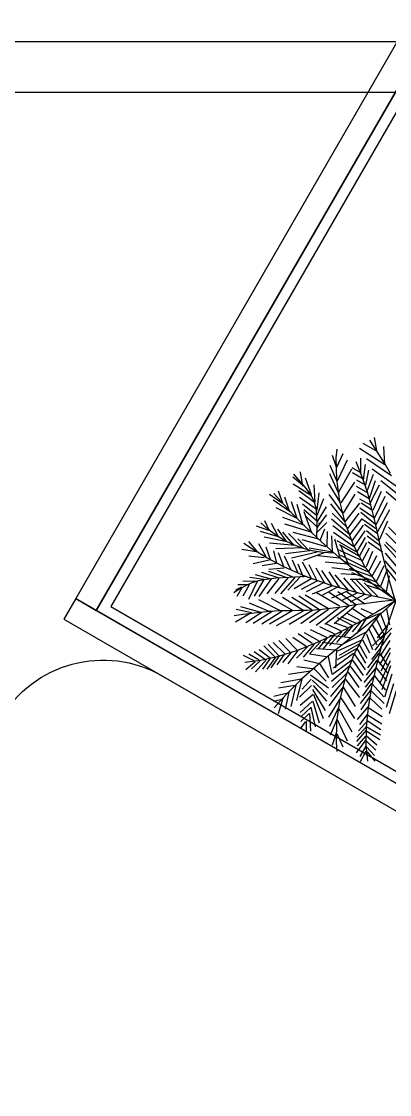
# Model space of a CAD drawing. Header units: millimetres. Extents: x 1993 to 4093, y 1262 to 2017.
# Drawn here: x 3638.65 to 3647.94, y 1517.87 to 1544.92 of the extents above; entities that cross this region are included whole.
import ezdxf

# ---------------------------------------------------------------- set-up
doc = ezdxf.new("R2010")
doc.units = ezdxf.units.MM
for name, color, linetype, lineweight in [('FLR CARPET 2', 254, 'Continuous', 15), ('LOW HEIGHT STORAGE WITH PLANTER BOX', 251, 'Continuous', 25), ('PASSAGE', 251, 'Continuous', 25), ('WORKSTATION - Y SHAPED', 251, 'Continuous', 25)]:
    doc.layers.add(name, color=color, linetype=linetype, lineweight=lineweight)
doc.layers.add('PLANNER', color=3, linetype='Continuous')

# ---------------------------------------------------------------- blocks, each defined once
blk = doc.blocks.new('WORKSTAION HEXA 4FT')
at = {"layer": 'WORKSTATION - Y SHAPED'}
blk.add_line((-10.856, 33), (-31.981, 33), dxfattribs=at)
blk.add_arc((-10.856, 30), 3, 0, 90, dxfattribs=at)
blk = doc.blocks.new('LHS 4FT')
at = {"layer": 'LOW HEIGHT STORAGE WITH PLANTER BOX', "ltscale": 0.7}
for p, q in [((-9, -24), (-9, 24)), ((-8.4, 24), (-8.4, -24)), ((-8.4, -23.4), (8.4, -23.4)), ((-8.4, -24), (-8.4, -23.4)), ((-8.4, -24), (-9, -24)), ((8.4, -24), (-8.4, -24))]:
    blk.add_line(p, q, dxfattribs=at)
at = {"layer": 'LOW HEIGHT STORAGE WITH PLANTER BOX', "ltscale": 0.1}
for p, q in [((-8.4, -23.4), (-8.4, 23.4)), ((-8.133, -23.133), (-8.133, 23.133)), ((7.534, -23.133), (-8.133, -23.133)), ((7.8, -23.4), (-8.4, -23.4))]:
    blk.add_line(p, q, dxfattribs=at)
at = {"layer": 'LOW HEIGHT STORAGE WITH PLANTER BOX'}
for p, q in [((-8.073, -15.7), (-8.183, -15.416)), ((-7.947, -15.811), (-8.274, -15.572)), ((-7.972, -15.773), (-8.064, -15.49)), ((-7.853, -15.847), (-7.926, -15.535)), ((-7.734, -15.929), (-7.798, -15.581)), ((-7.624, -15.966), (-7.642, -15.581)), ((-7.532, -16.039), (-7.532, -15.627)), ((-7.386, -16.094), (-7.413, -15.682)), ((-8.073, -15.737), (-8.384, -15.728)), ((-7.972, -15.801), (-8.265, -15.801)), ((-7.826, -15.883), (-8.238, -15.929)), ((-7.752, -15.929), (-8.064, -15.993)), ((-7.549, -16.033), (-7.947, -15.811)), ((-7.258, -16.158), (-7.276, -15.737)), ((-7.093, -16.222), (-7.111, -15.819)), ((-6.374, -15.839), (-6.965, -15.701)), ((-6.864, -16.314), (-6.956, -15.92)), ((-6.258, -15.983), (-6.866, -15.84)), ((-6.699, -16.36), (-6.8, -15.938)), ((-7.615, -15.993), (-7.981, -16.067)), ((-7.514, -16.03), (-7.88, -16.112)), ((-7.395, -16.085), (-7.725, -16.158)), ((-7.258, -16.167), (-7.578, -16.213)), ((-7.094, -16.238), (-7.549, -16.033)), ((-6.069, -16.142), (-6.663, -16.013)), ((-6.525, -16.451), (-6.662, -16.03)), ((-5.901, -16.275), (-6.538, -16.161)), ((-6.324, -16.497), (-6.498, -16.076)), ((-6.122, -16.57), (-6.278, -16.176)), ((-5.948, -16.625), (-6.104, -16.231)), ((-8.263, -16.497), (-8.447, -16.366)), ((-8.055, -16.598), (-8.275, -16.292)), ((-7.796, -16.749), (-8.263, -16.497)), ((-7.749, -16.76), (-8.083, -16.276)), ((-7.47, -16.895), (-7.831, -16.289)), ((-7.224, -16.953), (-7.505, -16.396)), ((-7.084, -16.25), (-7.496, -16.323)), ((-6.846, -16.341), (-7.239, -16.369)), ((-6.672, -16.405), (-7.102, -16.46)), ((-6.594, -16.425), (-7.094, -16.238)), ((-6.516, -16.47), (-6.91, -16.506)), ((-6.061, -16.593), (-6.594, -16.425)), ((-5.799, -16.347), (-6.396, -16.285)), ((-5.62, -16.445), (-6.141, -16.418)), ((-5.774, -16.653), (-5.93, -16.35)), ((-8.058, -16.611), (-8.37, -16.548)), ((-7.753, -16.773), (-8.174, -16.721)), ((-7.271, -16.962), (-7.796, -16.749)), ((-6.965, -17.036), (-7.234, -16.535)), ((-6.751, -17.113), (-6.982, -16.549)), ((-6.578, -17.119), (-6.773, -16.692)), ((-6.333, -16.506), (-6.69, -16.561)), ((-6.415, -17.162), (-6.603, -16.71)), ((-6.131, -16.57), (-6.598, -16.644)), ((-6.259, -17.177), (-6.453, -16.75)), ((-5.948, -16.644), (-6.415, -16.689)), ((-5.774, -16.689), (-6.232, -16.754)), ((-5.508, -16.743), (-6.061, -16.593)), ((-5.515, -16.509), (-6.013, -16.527)), ((-5.646, -16.717), (-6.003, -16.772)), ((-5.356, -16.61), (-5.813, -16.623)), ((-5.408, -16.772), (-5.756, -16.818)), ((-5.176, -16.679), (-5.636, -16.729)), ((-4.947, -16.873), (-5.508, -16.743)), ((-5.063, -16.716), (-5.445, -16.822)), ((-7.487, -16.883), (-7.999, -16.841)), ((-7.228, -16.966), (-7.801, -16.981)), ((-6.96, -17.044), (-7.555, -17.113)), ((-6.707, -17.123), (-7.271, -16.962)), ((-6.096, -17.22), (-6.307, -16.782)), ((-5.944, -17.227), (-6.159, -16.855)), ((-5.82, -17.24), (-6.034, -16.888)), ((-5.686, -17.216), (-5.882, -16.895)), ((-5.514, -17.201), (-5.768, -16.872)), ((-5.234, -16.799), (-5.692, -16.918)), ((-5.365, -17.221), (-5.619, -16.838)), ((-5.06, -16.854), (-5.454, -16.918)), ((-5.227, -17.204), (-5.452, -16.816)), ((-5.057, -17.169), (-5.313, -16.799)), ((-4.89, -17.146), (-5.161, -16.806)), ((-4.705, -17.081), (-5.017, -16.817)), ((-4.399, -16.989), (-4.949, -17.164)), ((-4.391, -16.982), (-4.947, -16.873)), ((-4.394, -16.968), (-4.889, -17.243)), ((-4.437, -16.992), (-4.871, -17.136)), ((-4.408, -16.973), (-4.701, -17.849)), ((-4.4, -16.992), (-4.61, -17.281)), ((-4.41, -16.982), (-4.286, -17.546)), ((-4.408, -16.993), (-4.353, -17.597)), ((-4.406, -16.999), (-4.024, -17.405)), ((-8.173, -17.422), (-8.393, -17.294)), ((-7.963, -17.44), (-8.338, -17.193)), ((-7.807, -17.495), (-8.183, -17.147)), ((-7.652, -17.523), (-8.045, -17.111)), ((-7.496, -17.596), (-7.899, -17.083)), ((-7.404, -17.679), (-7.697, -17.138)), ((-7.304, -17.715), (-7.478, -17.23)), ((-6.755, -17.105), (-7.329, -17.194)), ((-7.203, -17.807), (-7.322, -17.285)), ((-6.574, -17.127), (-7.11, -17.279)), ((-6.415, -17.162), (-6.986, -17.365)), ((-6.262, -17.19), (-6.822, -17.429)), ((-6.12, -17.219), (-6.707, -17.123)), ((-6.099, -17.233), (-6.67, -17.49)), ((-5.944, -17.227), (-6.443, -17.517)), ((-5.8, -17.219), (-6.324, -17.522)), ((-5.686, -17.216), (-6.248, -17.615)), ((-5.528, -17.237), (-6.12, -17.219)), ((-5.491, -17.241), (-6.075, -17.621)), ((-5.328, -17.307), (-5.803, -17.495)), ((-4.949, -17.164), (-5.528, -17.237)), ((-4.889, -17.243), (-5.384, -17.538)), ((-4.871, -17.136), (-5.328, -17.307)), ((-4.877, -17.149), (-5.327, -17.505)), ((-4.61, -17.281), (-4.802, -17.535)), ((-4.327, -17.285), (-4.437, -17.789)), ((-4.336, -17.294), (-3.952, -17.431)), ((-4.007, -17.138), (-3.833, -17.578)), ((-3.851, -17.211), (-3.677, -17.715)), ((-3.695, -17.266), (-3.503, -17.807)), ((-3.53, -17.312), (-3.329, -17.935)), ((-8.201, -17.431), (-8.384, -17.45)), ((-7.972, -17.45), (-8.247, -17.532)), ((-7.816, -17.486), (-8.146, -17.587)), ((-7.661, -17.532), (-8.064, -17.66)), ((-7.102, -17.908), (-7.166, -17.349)), ((-6.928, -17.908), (-7.047, -17.486)), ((-6.745, -17.853), (-6.946, -17.477)), ((-6.479, -17.752), (-6.827, -17.45)), ((-6.241, -17.651), (-6.635, -17.45)), ((-5.803, -17.495), (-6.294, -17.688)), ((-6.049, -17.587), (-6.25, -18.063)), ((-5.792, -17.505), (-6.003, -17.981)), ((-5.384, -17.538), (-5.865, -17.849)), ((-5.297, -17.479), (-5.643, -17.542)), ((-5.14, -17.4), (-5.612, -17.426)), ((-5.408, -17.553), (-5.456, -17.973)), ((-5.298, -17.508), (-5.299, -17.894)), ((-5.16, -17.426), (-5.136, -17.832)), ((-4.991, -17.324), (-5.027, -17.633)), ((-4.802, -17.535), (-4.976, -17.759)), ((-4.6, -17.567), (-4.802, -17.692)), ((-4.605, -17.559), (-4.464, -18.097)), ((-4.547, -17.426), (-4.417, -17.895)), ((-4.309, -17.477), (-4.391, -18.045)), ((-4.3, -17.486), (-3.869, -17.55)), ((-4.286, -17.546), (-4.058, -18.084)), ((-4.024, -17.405), (-3.666, -17.76)), ((-3.393, -17.395), (-3.256, -17.935)), ((-3.219, -17.477), (-3.063, -18.045)), ((-3.063, -17.486), (-2.899, -18.063)), ((-7.505, -17.605), (-7.908, -17.743)), ((-7.331, -17.752), (-7.734, -17.862)), ((-7.194, -17.843), (-7.523, -17.908)), ((-6.754, -17.853), (-6.873, -18.237)), ((-6.294, -17.688), (-6.798, -17.876)), ((-6.516, -17.789), (-6.672, -18.192)), ((-6.25, -17.66), (-6.461, -18.109)), ((-5.865, -17.849), (-6.321, -18.172)), ((-5.773, -17.766), (-6.231, -17.865)), ((-5.621, -17.67), (-6.076, -17.748)), ((-5.507, -17.604), (-5.864, -17.661)), ((-5.767, -17.784), (-5.795, -18.206)), ((-5.005, -17.789), (-5.692, -18.036)), ((-5.61, -17.705), (-5.666, -18.04)), ((-5.502, -17.622), (-5.521, -18.042)), ((-4.976, -17.759), (-5.135, -17.96)), ((-4.674, -17.742), (-5.024, -17.96)), ((-5.005, -17.807), (-4.95, -18.356)), ((-4.701, -17.849), (-4.9, -18.614)), ((-4.877, -17.605), (-4.84, -18.155)), ((-4.657, -17.753), (-4.504, -18.241)), ((-4.254, -17.642), (-4.355, -18.292)), ((-4.353, -17.597), (-4.277, -18.192)), ((-4.181, -17.807), (-4.291, -18.402)), ((-4.236, -17.642), (-3.787, -17.679)), ((-4.181, -17.807), (-3.732, -17.807)), ((-3.666, -17.76), (-3.329, -18.078)), ((-7.972, -18.219), (-8.366, -18.127)), ((-7.761, -18.164), (-8.173, -18.027)), ((-7.523, -18.1), (-8.045, -17.935)), ((-7.304, -18.045), (-7.844, -17.889)), ((-7.312, -18.048), (-7.832, -18.193)), ((-7.532, -18.109), (-7.798, -18.439)), ((-7.313, -18.054), (-7.661, -18.457)), ((-7.029, -17.953), (-7.377, -18.393)), ((-6.798, -17.876), (-7.312, -18.048)), ((-6.928, -17.88), (-7.102, -18.311)), ((-6.26, -18.105), (-6.646, -18.191)), ((-6.097, -18.015), (-6.454, -18.071)), ((-5.925, -17.892), (-6.392, -17.965)), ((-6.263, -18.126), (-6.265, -18.569)), ((-6.085, -18.021), (-6.122, -18.475)), ((-5.27, -18.127), (-5.957, -18.411)), ((-5.916, -17.889), (-5.944, -18.312)), ((-5.124, -17.935), (-5.829, -18.228)), ((-5.135, -17.96), (-5.279, -18.142)), ((-5.106, -17.944), (-5.078, -18.558)), ((-4.744, -17.926), (-5.068, -18.149)), ((-4.731, -17.929), (-4.568, -18.399)), ((-4.318, -17.889), (-4.526, -18.239)), ((-4.283, -18.05), (-4.517, -18.521)), ((-4.135, -17.935), (-4.199, -18.567)), ((-4.126, -17.935), (-3.668, -17.963)), ((-4.08, -18.054), (-4.117, -18.75)), ((-4.058, -18.084), (-3.746, -18.587)), ((-4.034, -18.054), (-3.622, -18.109)), ((-3.52, -17.88), (-3.487, -18.321)), ((-3.412, -17.98), (-3.362, -18.421)), ((-3.329, -18.078), (-3.01, -18.372)), ((-3.32, -18.113), (-3.254, -18.505)), ((-3.287, -18.105), (-2.77, -18.163)), ((-2.276, -17.917), (-2.157, -18.558)), ((-7.832, -18.193), (-8.282, -18.286)), ((-7.981, -18.201), (-8.155, -18.384)), ((-7.771, -18.155), (-8.045, -18.439)), ((-6.535, -18.328), (-6.918, -18.422)), ((-6.389, -18.214), (-6.815, -18.293)), ((-6.321, -18.172), (-6.74, -18.502)), ((-6.544, -18.36), (-6.511, -18.763)), ((-6.401, -18.266), (-6.368, -18.698)), ((-5.463, -18.338), (-5.985, -18.585)), ((-5.411, -18.311), (-5.532, -18.474)), ((-5.435, -18.329), (-5.435, -19.025)), ((-5.279, -18.142), (-5.411, -18.311)), ((-5.243, -18.137), (-5.243, -18.814)), ((-4.786, -18.135), (-5.171, -18.418)), ((-4.839, -18.362), (-4.621, -18.799)), ((-4.781, -18.143), (-4.608, -18.629)), ((-4.271, -18.236), (-4.5, -18.792)), ((-4.277, -18.192), (-4.182, -18.772)), ((-3.961, -18.21), (-4.025, -18.897)), ((-3.961, -18.21), (-3.585, -18.219)), ((-3.915, -18.338), (-3.503, -18.347)), ((-3.906, -18.311), (-3.906, -18.915)), ((-3.179, -18.221), (-3.145, -18.621)), ((-3.129, -18.246), (-2.495, -18.263)), ((-3.095, -18.305), (-3.054, -18.763)), ((-3.01, -18.372), (-2.709, -18.657)), ((-3.004, -18.38), (-2.929, -18.855)), ((-2.995, -18.371), (-2.37, -18.396)), ((-2.084, -18.137), (-1.983, -18.814)), ((-6.874, -18.62), (-7.193, -18.674)), ((-6.734, -18.488), (-7.149, -18.544)), ((-6.74, -18.502), (-7.111, -18.836)), ((-6.871, -18.628), (-6.76, -19.035)), ((-6.734, -18.517), (-6.628, -18.906)), ((-5.564, -18.512), (-6.113, -18.759)), ((-5.644, -18.636), (-5.748, -18.802)), ((-5.532, -18.474), (-5.644, -18.636)), ((-5.573, -18.53), (-5.536, -19.153)), ((-4.883, -18.551), (-5.32, -18.888)), ((-4.814, -18.401), (-5.219, -18.653)), ((-4.9, -18.614), (-5.022, -19.278)), ((-4.891, -18.556), (-4.683, -18.977)), ((-4.222, -18.489), (-4.46, -19.009)), ((-4.231, -18.453), (-3.899, -18.876)), ((-3.842, -18.439), (-3.411, -18.439)), ((-3.842, -18.439), (-3.842, -19.016)), ((-3.769, -18.576), (-3.704, -19.199)), ((-3.759, -18.567), (-3.274, -18.53)), ((-3.746, -18.587), (-3.369, -19.047)), ((-3.64, -18.686), (-3.173, -18.64)), ((-2.879, -18.488), (-2.262, -18.53)), ((-2.879, -18.488), (-2.845, -18.93)), ((-2.737, -18.621), (-2.72, -18.963)), ((-2.72, -18.613), (-2.204, -18.671)), ((-2.709, -18.657), (-2.421, -18.946)), ((-1.91, -18.402), (-1.836, -19.153)), ((-1.736, -18.649), (-1.681, -19.41)), ((-7.161, -18.894), (-7.532, -18.937)), ((-7.076, -18.829), (-7.45, -18.862)), ((-7.111, -18.836), (-7.422, -19.169)), ((-6.98, -18.74), (-7.316, -18.771)), ((-7.162, -18.923), (-7.062, -19.295)), ((-7.097, -18.826), (-6.971, -19.218)), ((-6.974, -18.729), (-6.874, -19.13)), ((-5.811, -18.869), (-6.47, -19.272)), ((-5.673, -18.677), (-6.278, -19.007)), ((-5.748, -18.802), (-5.853, -18.977)), ((-5.792, -18.888), (-5.774, -19.492)), ((-5.673, -18.695), (-5.655, -19.291)), ((-4.966, -18.938), (-5.363, -19.184)), ((-4.9, -18.767), (-5.351, -19.048)), ((-4.979, -18.935), (-4.724, -19.326)), ((-4.915, -18.777), (-4.705, -19.131)), ((-4.19, -18.746), (-4.414, -19.252)), ((-4.151, -18.929), (-4.279, -19.18)), ((-4.197, -18.719), (-3.841, -19.088)), ((-4.182, -18.772), (-4.07, -19.334)), ((-3.65, -18.695), (-3.576, -19.3)), ((-3.549, -18.814), (-3.063, -18.75)), ((-3.549, -18.814), (-3.439, -19.41)), ((-3.439, -18.933), (-3.302, -19.474)), ((-3.43, -18.933), (-2.963, -18.888)), ((-2.645, -18.73), (-2.645, -19.046)), ((-2.604, -18.771), (-2.087, -18.796)), ((-2.52, -18.846), (-2.52, -19.188)), ((-2.512, -18.846), (-2.045, -18.938)), ((-1.7, -18.697), (-1.568, -18.932)), ((-1.58, -18.933), (-1.543, -19.694)), ((-1.58, -18.933), (-1.195, -19.181)), ((-1.568, -18.932), (-1.411, -19.229)), ((-7.328, -19.063), (-7.735, -19.146)), ((-7.443, -19.187), (-7.722, -19.276)), ((-7.422, -19.169), (-7.661, -19.497)), ((-7.272, -18.997), (-7.589, -19.031)), ((-7.343, -19.107), (-7.318, -19.426)), ((-7.255, -18.992), (-7.21, -19.343)), ((-5.93, -19.107), (-6.516, -19.446)), ((-5.965, -19.166), (-6.092, -19.374)), ((-5.853, -18.977), (-5.965, -19.166)), ((-5.93, -19.126), (-5.93, -19.721)), ((-4.989, -19.092), (-5.434, -19.347)), ((-4.992, -19.105), (-4.745, -19.501)), ((-4.27, -19.146), (-4.704, -19.513)), ((-4.279, -19.18), (-4.377, -19.433)), ((-4.148, -18.972), (-4.357, -19.531)), ((-4.111, -19.18), (-4.268, -19.792)), ((-4.146, -18.981), (-3.804, -19.192)), ((-4.098, -19.157), (-3.763, -19.342)), ((-3.369, -19.047), (-2.947, -19.455)), ((-3.338, -19.08), (-2.734, -18.998)), ((-3.329, -19.08), (-3.118, -19.62)), ((-3.164, -19.227), (-2.596, -19.208)), ((-2.421, -18.946), (-2.145, -19.255)), ((-2.412, -18.955), (-2.412, -19.28)), ((-2.354, -18.988), (-1.929, -19.063)), ((-2.27, -19.088), (-1.904, -19.213)), ((-2.27, -19.096), (-2.27, -19.355)), ((-2.179, -19.205), (-1.82, -19.355)), ((-2.17, -19.205), (-2.17, -19.538)), ((-7.519, -19.278), (-7.813, -19.382)), ((-7.508, -19.313), (-7.526, -19.617)), ((-7.434, -19.213), (-7.435, -19.511)), ((-6.086, -19.336), (-6.617, -19.611)), ((-6.092, -19.374), (-6.243, -19.603)), ((-6.086, -19.355), (-6.122, -19.978)), ((-5.179, -19.48), (-5.716, -19.587)), ((-5.079, -19.364), (-5.542, -19.468)), ((-5.016, -19.245), (-5.248, -19.6)), ((-5.192, -19.477), (-5.247, -19.943)), ((-5.022, -19.278), (-5.084, -19.851)), ((-5.069, -19.293), (-4.841, -19.572)), ((-5.031, -19.474), (-4.829, -19.748)), ((-4.345, -19.313), (-4.795, -19.796)), ((-4.377, -19.433), (-4.445, -19.685)), ((-4.041, -19.436), (-4.218, -20.082)), ((-4.07, -19.334), (-3.944, -19.871)), ((-4.053, -19.392), (-3.739, -19.431)), ((-3.912, -19.563), (-3.576, -19.472)), ((-3.173, -19.227), (-2.935, -19.776)), ((-2.972, -19.419), (-2.697, -19.923)), ((-2.963, -19.41), (-2.34, -19.373)), ((-2.947, -19.455), (-2.5, -19.802)), ((-2.145, -19.255), (-1.879, -19.596)), ((-2.07, -19.355), (-1.737, -19.538)), ((-2.062, -19.355), (-2.062, -19.605)), ((-1.411, -19.229), (-1.235, -19.57)), ((-1.388, -19.272), (-1.388, -19.675)), ((-1.369, -19.291), (-1.113, -19.501)), ((-6.205, -19.547), (-6.708, -19.813)), ((-6.36, -19.749), (-6.498, -20.289)), ((-6.243, -19.603), (-6.424, -19.86)), ((-6.241, -19.565), (-6.314, -20.142)), ((-5.273, -19.624), (-5.779, -19.713)), ((-5.248, -19.6), (-5.43, -19.872)), ((-5.277, -19.617), (-5.375, -20.119)), ((-5.065, -19.646), (-4.841, -19.971)), ((-4.429, -19.671), (-4.795, -20.255)), ((-4.404, -19.488), (-4.779, -19.98)), ((-4.445, -19.685), (-4.486, -19.937)), ((-4.437, -19.663), (-4.295, -20.172)), ((-4.412, -19.513), (-4.295, -19.897)), ((-3.979, -19.666), (-4.141, -20.365)), ((-4.031, -19.499), (-3.76, -19.648)), ((-3.974, -19.684), (-3.624, -20.102)), ((-3.807, -19.601), (-3.699, -19.999)), ((-3.793, -19.616), (-3.408, -19.569)), ((-3.76, -19.648), (-3.552, -19.772)), ((-3.684, -19.634), (-3.702, -19.639)), ((-3.672, -19.678), (-3.586, -20.139)), ((-3.67, -19.687), (-3.237, -19.674)), ((-2.789, -19.593), (-2.084, -19.602)), ((-2.77, -19.602), (-2.477, -20.023)), ((-6.498, -19.987), (-6.901, -20.207)), ((-6.379, -19.767), (-6.791, -19.978)), ((-6.424, -19.86), (-6.644, -20.148)), ((-6.498, -19.978), (-6.617, -20.353)), ((-5.507, -19.975), (-6.05, -20.022)), ((-5.403, -19.813), (-5.891, -19.879)), ((-5.521, -20.005), (-5.619, -20.368)), ((-5.43, -19.872), (-5.579, -20.076)), ((-5.39, -19.816), (-5.481, -20.261)), ((-5.114, -19.828), (-5.335, -20.148)), ((-5.084, -19.851), (-5.103, -20.341)), ((-5.096, -19.838), (-4.849, -20.148)), ((-4.479, -19.872), (-4.745, -20.463)), ((-4.486, -19.937), (-4.501, -20.187)), ((-4.487, -19.897), (-4.337, -20.313)), ((-3.912, -19.914), (-4.021, -20.494)), ((-3.944, -19.871), (-3.805, -20.38)), ((-3.94, -19.95), (-3.557, -20.349)), ((-3.552, -19.772), (-3.394, -19.89)), ((-3.548, -19.787), (-3.484, -20.234)), ((-3.533, -19.773), (-3.087, -19.842)), ((-3.429, -19.84), (-3.022, -20.014)), ((-3.42, -19.875), (-3.368, -20.383)), ((-3.394, -19.89), (-3.272, -20.018)), ((-3.293, -19.993), (-3.237, -20.481)), ((-3.278, -19.979), (-2.909, -20.221)), ((-3.272, -20.018), (-3.172, -20.175)), ((-2.541, -19.776), (-2.285, -20.115)), ((-2.532, -19.767), (-1.946, -19.813)), ((-2.5, -19.802), (-2.047, -20.08)), ((-2.248, -19.959), (-2.038, -20.197)), ((-2.239, -19.95), (-1.864, -19.987)), ((-6.644, -20.148), (-6.781, -20.315)), ((-5.737, -20.248), (-6.242, -20.216)), ((-5.616, -20.129), (-6.102, -20.129)), ((-5.745, -20.252), (-5.917, -20.565)), ((-5.711, -20.229), (-5.842, -20.349)), ((-5.616, -20.129), (-5.746, -20.458)), ((-5.579, -20.076), (-5.711, -20.229)), ((-5.101, -20.229), (-5.404, -20.558)), ((-5.101, -20.057), (-5.338, -20.334)), ((-5.096, -20.237), (-4.875, -20.488)), ((-5.093, -20.052), (-4.858, -20.273)), ((-4.495, -20.097), (-4.687, -20.655)), ((-4.504, -20.105), (-4.337, -20.455)), ((-4.501, -20.187), (-4.492, -20.433)), ((-3.863, -20.166), (-3.891, -20.762)), ((-3.86, -20.175), (-3.572, -20.505)), ((-3.186, -20.144), (-3.162, -20.688)), ((-3.172, -20.175), (-3.081, -20.377)), ((-3.163, -20.157), (-2.872, -20.496)), ((-2.047, -20.08), (-1.842, -20.173)), ((-6.071, -20.509), (-6.322, -20.504)), ((-6.164, -20.555), (-6.284, -20.619)), ((-5.914, -20.379), (-6.239, -20.377)), ((-6.061, -20.525), (-6.201, -20.612)), ((-5.987, -20.452), (-6.164, -20.555)), ((-5.914, -20.379), (-6.059, -20.631)), ((-5.842, -20.349), (-5.987, -20.452)), ((-5.139, -20.393), (-5.295, -20.749)), ((-5.103, -20.341), (-5.095, -20.759)), ((-5.093, -20.364), (-4.902, -20.688)), ((-4.495, -20.347), (-4.604, -20.805)), ((-4.492, -20.433), (-4.462, -20.676)), ((-4.487, -20.363), (-4.295, -20.672)), ((-3.816, -20.41), (-3.555, -20.709)), ((-3.805, -20.378), (-3.762, -20.926)), ((-3.805, -20.38), (-3.657, -20.855)), ((-3.082, -20.458), (-2.802, -20.686)), ((-3.081, -20.377), (-2.986, -20.643)), ((-3.069, -20.435), (-3.011, -20.79)), ((-5.087, -20.598), (-5.232, -20.99)), ((-5.095, -20.603), (-4.973, -20.937)), ((-5.095, -20.759), (-5.081, -21.02)), ((-4.479, -20.638), (-4.537, -20.963)), ((-4.47, -20.638), (-4.32, -20.847)), ((-4.462, -20.676), (-4.412, -20.913)), ((-3.719, -20.697), (-3.683, -21.076)), ((-3.706, -20.674), (-3.497, -20.921)), ((-2.986, -20.643), (-2.933, -20.802)), ((-3.657, -20.855), (-3.606, -20.997))]:
    blk.add_line(p, q, dxfattribs=at)
blk = doc.blocks.new('WORKSTATION AREA 02')
at = {"ltscale": 25}
blk.add_lwpolyline([(96613.359, 8352.751), (98143.347, 8352.751), (98143.347, 8599.073), (96613.359, 8599.073)], close=True, dxfattribs=at)

msp = doc.modelspace()

# ---------------------------------------------------------------- linework, layer by layer
at = {"layer": 'FLR CARPET 2', "ltscale": 25}
msp.add_lwpolyline([(3905.374, 1543.138), (3550.562, 1543.138)], dxfattribs=at)
at = {"layer": 'PASSAGE'}
msp.add_lwpolyline([(2770.197, 1462.088), (3398.197, 1462.088), (3409.583, 1475.768), (3422.104, 1488.417), (3435.668, 1499.942), (3450.173, 1510.256), (3465.511, 1519.284), (3481.57, 1526.958), (3498.23, 1533.221), (3515.367, 1538.028), (3532.854, 1541.341), (3550.562, 1543.138), (3905.374, 1543.138)], dxfattribs=at)

# ---------------------------------------------------------------- block references
at = {"layer": 'LOW HEIGHT STORAGE WITH PLANTER BOX', "xscale": -1, "rotation": 240}
msp.add_blockref('LHS 4FT', (3665.005, 1525.65), dxfattribs=at)
at = {"layer": 'PLANNER'}
msp.add_blockref('WORKSTATION AREA 02', (-94086.662, -7054.663), dxfattribs=at)
at = {"layer": 'WORKSTATION - Y SHAPED', "xscale": -1, "rotation": 329.9999999999848}
msp.add_blockref('WORKSTAION HEXA 4FT', (3616.309, 1505.268), dxfattribs=at)

doc.saveas('drawing.dxf')
